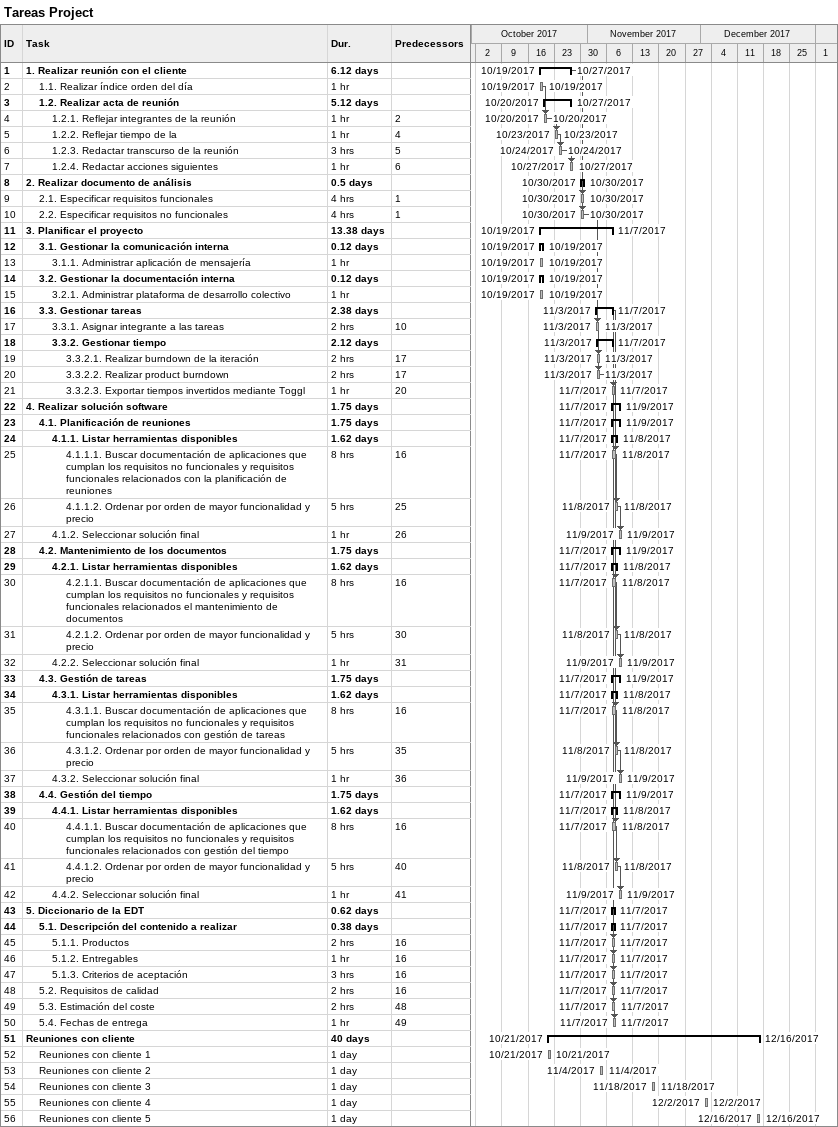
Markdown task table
Tareas Project

| ID | Level | Task | Duration | Start | Finish | Predecessors |
|---|---|---|---|---|---|---|
| 1 | 1 | **1. Realizar reunión con el cliente** | 6.12d | 2017-10-19 | 2017-10-27 |  |
| 2 | 2 | 1.1. Realizar índice orden del día | 1h | 2017-10-19 | 2017-10-19 |  |
| 3 | 2 | **1.2. Realizar acta de reunión** | 5.12d | 2017-10-20 | 2017-10-27 |  |
| 4 | 3 | 1.2.1. Reflejar integrantes de la reunión | 1h | 2017-10-20 | 2017-10-20 | 2 |
| 5 | 3 | 1.2.2. Reflejar tiempo de la | 1h | 2017-10-23 | 2017-10-23 | 4 |
| 6 | 3 | 1.2.3. Redactar transcurso de la reunión | 3h | 2017-10-24 | 2017-10-24 | 5 |
| 7 | 3 | 1.2.4. Redactar acciones siguientes | 1h | 2017-10-27 | 2017-10-27 | 6 |
| 8 | 1 | **2. Realizar documento de análisis** | 0.5d | 2017-10-30 | 2017-10-30 |  |
| 9 | 2 | 2.1. Especificar requisitos funcionales | 4h | 2017-10-30 | 2017-10-30 | 1 |
| 10 | 2 | 2.2. Especificar requisitos no funcionales | 4h | 2017-10-30 | 2017-10-30 | 1 |
| 11 | 1 | **3. Planificar el proyecto** | 13.38d | 2017-10-19 | 2017-11-07 |  |
| 12 | 2 | **3.1. Gestionar la comunicación interna** | 0.12d | 2017-10-19 | 2017-10-19 |  |
| 13 | 3 | 3.1.1. Administrar aplicación de mensajería | 1h | 2017-10-19 | 2017-10-19 |  |
| 14 | 2 | **3.2. Gestionar la documentación interna** | 0.12d | 2017-10-19 | 2017-10-19 |  |
| 15 | 3 | 3.2.1. Administrar plataforma de desarrollo colectivo | 1h | 2017-10-19 | 2017-10-19 |  |
| 16 | 2 | **3.3. Gestionar tareas** | 2.38d | 2017-11-03 | 2017-11-07 |  |
| 17 | 3 | 3.3.1. Asignar integrante a las tareas | 2h | 2017-11-03 | 2017-11-03 | 10 |
| 18 | 3 | **3.3.2. Gestionar tiempo** | 2.12d | 2017-11-03 | 2017-11-07 |  |
| 19 | 4 | 3.3.2.1. Realizar burndown de la iteración | 2h | 2017-11-03 | 2017-11-03 | 17 |
| 20 | 4 | 3.3.2.2. Realizar product burndown | 2h | 2017-11-03 | 2017-11-03 | 17 |
| 21 | 4 | 3.3.2.3. Exportar tiempos invertidos mediante Toggl | 1h | 2017-11-07 | 2017-11-07 | 20 |
| 22 | 1 | **4. Realizar solución software** | 1.75d | 2017-11-07 | 2017-11-09 |  |
| 23 | 2 | **4.1. Planificación de reuniones** | 1.75d | 2017-11-07 | 2017-11-09 |  |
| 24 | 3 | **4.1.1. Listar herramientas disponibles** | 1.62d | 2017-11-07 | 2017-11-08 |  |
| 25 | 4 | 4.1.1.1. Buscar documentación de aplicaciones que cumplan los requisitos no funcionales y requisitos funcionales relacionados con la planificación de reuniones | 8h | 2017-11-07 | 2017-11-08 | 16 |
| 26 | 4 | 4.1.1.2. Ordenar por orden de mayor funcionalidad y precio | 5h | 2017-11-08 | 2017-11-08 | 25 |
| 27 | 3 | 4.1.2. Seleccionar solución final | 1h | 2017-11-09 | 2017-11-09 | 26 |
| 28 | 2 | **4.2. Mantenimiento de los documentos** | 1.75d | 2017-11-07 | 2017-11-09 |  |
| 29 | 3 | **4.2.1. Listar herramientas disponibles** | 1.62d | 2017-11-07 | 2017-11-08 |  |
| 30 | 4 | 4.2.1.1. Buscar documentación de aplicaciones que cumplan los requisitos no funcionales y requisitos funcionales relacionados el mantenimiento de documentos | 8h | 2017-11-07 | 2017-11-08 | 16 |
| 31 | 4 | 4.2.1.2. Ordenar por orden de mayor funcionalidad y precio | 5h | 2017-11-08 | 2017-11-08 | 30 |
| 32 | 3 | 4.2.2. Seleccionar solución final | 1h | 2017-11-09 | 2017-11-09 | 31 |
| 33 | 2 | **4.3. Gestión de tareas** | 1.75d | 2017-11-07 | 2017-11-09 |  |
| 34 | 3 | **4.3.1. Listar herramientas disponibles** | 1.62d | 2017-11-07 | 2017-11-08 |  |
| 35 | 4 | 4.3.1.1. Buscar documentación de aplicaciones que cumplan los requisitos no funcionales y requisitos funcionales relacionados con gestión de tareas | 8h | 2017-11-07 | 2017-11-08 | 16 |
| 36 | 4 | 4.3.1.2. Ordenar por orden de mayor funcionalidad y precio | 5h | 2017-11-08 | 2017-11-08 | 35 |
| 37 | 3 | 4.3.2. Seleccionar solución final | 1h | 2017-11-09 | 2017-11-09 | 36 |
| 38 | 2 | **4.4. Gestión del tiempo** | 1.75d | 2017-11-07 | 2017-11-09 |  |
| 39 | 3 | **4.4.1. Listar herramientas disponibles** | 1.62d | 2017-11-07 | 2017-11-08 |  |
| 40 | 4 | 4.4.1.1. Buscar documentación de aplicaciones que cumplan los requisitos no funcionales y requisitos funcionales relacionados con gestión del tiempo | 8h | 2017-11-07 | 2017-11-08 | 16 |
| 41 | 4 | 4.4.1.2. Ordenar por orden de mayor funcionalidad y precio | 5h | 2017-11-08 | 2017-11-08 | 40 |
| 42 | 3 | 4.4.2. Seleccionar solución final | 1h | 2017-11-09 | 2017-11-09 | 41 |
| 43 | 1 | **5. Diccionario de la EDT** | 0.62d | 2017-11-07 | 2017-11-07 |  |
| 44 | 2 | **5.1. Descripción del contenido a realizar** | 0.38d | 2017-11-07 | 2017-11-07 |  |
| 45 | 3 | 5.1.1. Productos | 2h | 2017-11-07 | 2017-11-07 | 16 |
| 46 | 3 | 5.1.2. Entregables | 1h | 2017-11-07 | 2017-11-07 | 16 |
| 47 | 3 | 5.1.3. Criterios de aceptación | 3h | 2017-11-07 | 2017-11-07 | 16 |
| 48 | 2 | 5.2. Requisitos de calidad | 2h | 2017-11-07 | 2017-11-07 | 16 |
| 49 | 2 | 5.3. Estimación del coste | 2h | 2017-11-07 | 2017-11-07 | 48 |
| 50 | 2 | 5.4. Fechas de entrega | 1h | 2017-11-07 | 2017-11-07 | 49 |
| 51 | 1 | **Reuniones con cliente** | 40d | 2017-10-21 | 2017-12-16 |  |
| 52 | 2 | Reuniones con cliente 1 | 1d | 2017-10-21 | 2017-10-21 |  |
| 53 | 2 | Reuniones con cliente 2 | 1d | 2017-11-04 | 2017-11-04 |  |
| 54 | 2 | Reuniones con cliente 3 | 1d | 2017-11-18 | 2017-11-18 |  |
| 55 | 2 | Reuniones con cliente 4 | 1d | 2017-12-02 | 2017-12-02 |  |
| 56 | 2 | Reuniones con cliente 5 | 1d | 2017-12-16 | 2017-12-16 |  |
